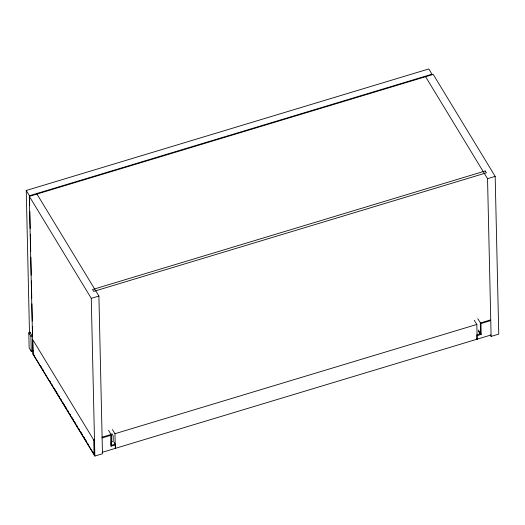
<?xml version="1.0" encoding="UTF-8"?>
<svg xmlns="http://www.w3.org/2000/svg" width="525" height="525" viewBox="0 0 525 525"><rect width="100%" height="100%" fill="white"/><g stroke="black" fill="none" stroke-linecap="round" stroke-linejoin="round"><path stroke-width="0.79" d="M108.511 430.27L111.064 434.477L111.097 446.171L115.434 444.859L115.513 448.363M113.938 442.057L115.211 444.163L111.746 445.207L111.097 446.171L111.064 434.477L101.85 437.259M33.193 354.211L32.865 339.839L93.745 440.055L94.073 454.427L33.193 354.211L33.41 353.732M94.172 439.576L93.745 440.055L94.388 440.272M32.419 326.806L32.642 336.637L29.446 331.387L26.25 190.49L428.8 68.946L431.99 74.202L29.439 195.746L29.663 205.577M36.947 194.047L98.903 296.034L102.48 453.751L94.854 456.054L32.898 354.067L29.321 196.35L433.217 74.399L495.173 176.387L498.75 334.103L491.118 336.407L490.271 335.009M94.854 456.054L91.271 298.338L98.903 296.034M491.118 336.407L487.541 178.69L495.173 176.387M33.613 350.654L31.257 351.363L29.144 347.885L28.803 332.811L30.371 332.338M31.257 351.363L30.916 336.295L32.484 335.816M490.284 319.974L480.303 322.987L480.539 333.506L481.202 334.418L476.871 335.731L476.949 339.235L476.306 339.019L476.949 339.235M115.297 448.429L114.962 433.709L476.831 324.45L474.292 320.276M102.231 437.909L110.854 435.304M477.75 318.787L480.952 323.558L490.363 320.716M110.959 442.135L113.039 441.505L113.256 441.026L113.138 435.704L111.858 433.598M476.648 335.029L480.539 333.506L478.413 330.002M102.211 452.32L490.816 335.048M111.307 444.99L111.746 445.207L110.893 443.809M425.585 76.703L487.541 178.69M478.413 331.183L480.119 333.985L481.202 334.418L480.952 323.558M26.25 190.49L29.439 195.746M29.321 196.35L91.271 298.338M112.422 429.535L114.962 433.709M28.803 332.811L30.916 336.295M33.633 354.428L34.486 355.832M40.445 365.643L41.718 367.743M42.571 369.147L43.424 370.545M49.383 380.356L50.663 382.462M51.936 384.562L52.789 385.967M54.068 388.067L55.342 390.167M56.195 391.571L57.048 392.976M58.328 395.076L59.601 397.176M60.88 399.282L61.733 400.68M63.007 402.787L64.286 404.887M65.139 406.291L66.839 409.093M67.692 410.491L68.545 411.895M69.818 413.995L70.672 415.4M71.945 417.5L73.224 419.606M74.504 421.706L75.777 423.813M76.63 425.211L77.483 426.615M78.757 428.715L79.61 430.119M80.889 432.219L82.163 434.319M83.442 436.426L84.722 438.526M85.568 439.93L86.422 441.328M87.701 443.435L88.554 444.833M92.38 451.139L93.66 453.246M476.831 324.45L477.166 339.17M29.794 211.306L30.188 228.513M30.312 234.242L30.706 251.449M30.837 257.178L31.244 275.205M31.375 280.934L31.762 298.141M31.894 303.87L32.288 321.077M485.244 170.973L92.564 289.537L93.693 291.388L486.367 172.83L485.244 170.973"/></g></svg>
